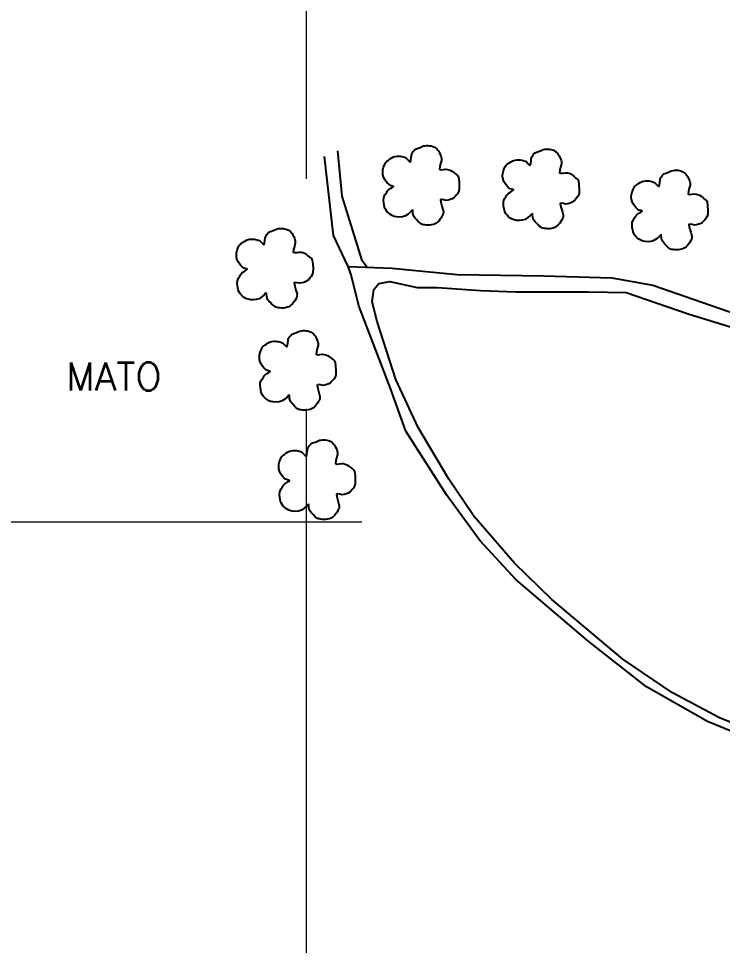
# Model space of a CAD drawing. Header units: inches. Extents: x 750803 to 752378, y 7807772 to 7810000.
# Drawn here: x 751399.4 to 751645.4, y 7809351.9 to 7809675.9 of the extents above; entities that cross this region are included whole.
import ezdxf

# ---------------------------------------------------------------- set-up
doc = ezdxf.new("R2010")
doc.units = ezdxf.units.IN
doc.header["$MEASUREMENT"] = 0
doc.linetypes.add('CONTINUO', pattern=[0])
for name, color, linetype, lineweight in [('0114000938', 1, 'Continuous', 25), ('0114000938004', 5, 'Continuous', 25), ('MALHA', 8, 'Continuous', 9), ('MATO', 3, 'Continuous', 25)]:
    doc.layers.add(name, color=color, linetype=linetype, lineweight=lineweight)
doc.layers.add('TEXTO', color=7, linetype='Continuous')
doc.styles.add('SIMPLEX', font='simplex', dxfattribs={"height": 0.2})

msp = doc.modelspace()

# ---------------------------------------------------------------- linework, layer by layer
at = {"layer": '0114000938', "linetype": 'CONTINUO', "flags": 128}
msp.add_lwpolyline([(752002.43, 7809226.71), (751983.92, 7809234.26), (751934.75, 7809260.77), (751900.1, 7809279.88), (751883.22, 7809289.06), (751869.15, 7809295.72), (751845.6, 7809305.2), (751811.1, 7809318.09), (751790.81, 7809325.19), (751752.6, 7809338.67), (751732.75, 7809346.08), (751725.94, 7809349.93), (751722.39, 7809354.37), (751710.84, 7809372.73), (751693.21, 7809404.43), (751688.77, 7809409.02), (751682.99, 7809412.27), (751665.96, 7809419.53), (751640.2, 7809430.19), (751618.87, 7809442.34), (751598.28, 7809458.48), (751573.26, 7809479.81), (751560.67, 7809493.43), (751548.97, 7809509.42), (751534.75, 7809531.64), (751529.27, 7809546.89), (751518.31, 7809575.47), (751515.65, 7809586.29), (751514.67, 7809589.28), (751529.86, 7809588.65), (751552.67, 7809586.43), (751583.03, 7809585.99), (751606.73, 7809585.25), (751621.09, 7809582.73), (751649.97, 7809572.66), (751673.22, 7809567.48), (751696.17, 7809562.59), (751715.13, 7809561.11), (751749.34, 7809554.44), (751785.77, 7809540.97), (751806.95, 7809529.56), (751827.68, 7809515.5), (751860.12, 7809489.28), (751903.51, 7809445.74), (751934.16, 7809414.5), (751974, 7809371.7), (752005.99, 7809340.3), (752009.1, 7809334.97), (752008.51, 7809326.82), (752004.95, 7809310.83), (752003.47, 7809289.21), (752003.32, 7809265.22), (752002.73, 7809240.34)], close=True, dxfattribs=at)
at = {"layer": '0114000938004', "linetype": 'CONTINUO', "flags": 128}
msp.add_lwpolyline([(751999.32, 7809305.2), (751997.84, 7809282.4), (751998.58, 7809262.25), (751997.84, 7809245.96), (751995.18, 7809238.71), (751993.25, 7809235.45), (751979.78, 7809241.37), (751950.3, 7809256.63), (751915.65, 7809276.03), (751892.84, 7809289.06), (751868.85, 7809299.57), (751844.71, 7809310.68), (751815.39, 7809320.16), (751777.77, 7809334.38), (751745.19, 7809345.93), (751726.39, 7809353.78), (751720.77, 7809362.15), (751706.24, 7809390.01), (751698.18, 7809404.27), (751693.09, 7809410.75), (751686.89, 7809414.17), (751670.05, 7809421.11), (751644.41, 7809431.48), (751627.93, 7809440.18), (751610.62, 7809451.94), (751585.82, 7809472.85), (751572.77, 7809485.53), (751558.51, 7809502.01), (751549.81, 7809514.88), (751539.07, 7809532.92), (751531.3, 7809549.77), (751524.73, 7809570.04), (751522.97, 7809576.89), (751523.62, 7809581.24), (751525.28, 7809583.28), (751529.17, 7809584.02), (751538.7, 7809581.89), (751545.83, 7809581.89), (751560.83, 7809580.87), (751573.32, 7809580.41), (751598.68, 7809580.32), (751611.73, 7809580.13), (751633.39, 7809572.63), (751653.48, 7809566.52), (751669.86, 7809562.45), (751693.28, 7809558.01), (751715.21, 7809555.51), (751736.41, 7809552.18), (751757.14, 7809546.25), (751772.6, 7809540.42), (751791.85, 7809531.91), (751810.64, 7809521.54), (751831.84, 7809506.45), (751847.67, 7809494.61), (751859.33, 7809483.68), (751892, 7809451.75), (751915.33, 7809428.61), (751945.5, 7809395.66), (751971.05, 7809369.65), (751992.98, 7809346.6), (752001.59, 7809336.98), (752004, 7809331.24), (752003.54, 7809325.41), (752001.31, 7809316.34)], close=True, dxfattribs=at)
at = {"layer": 'MALHA'}
for points in [[(751500, 7809619.91), (751500, 7809924.93)], [(751500, 7809215.27), (751500, 7809539.44)], [(750878.28, 7809500), (751519.38, 7809500)]]:
    msp.add_lwpolyline(points, dxfattribs=at)
at = {"layer": 'MATO', "color": 94, "linetype": 'CONTINUO'}
for points in [[(751537.02, 7809608.92, -314.99), (751536.37, 7809608.29, -314.99), (751535.55, 7809607.57, -314.99), (751534.62, 7809606.9, -314.99), (751533.59, 7809606.62, -314.99), (751532.56, 7809606.51, -314.99), (751531.56, 7809606.55, -314.99), (751530.75, 7809606.72, -314.99), (751530.03, 7809607.01, -314.99), (751529.38, 7809607.39, -314.99), (751528.79, 7809607.85, -314.99), (751528.27, 7809608.36, -314.99), (751527.84, 7809608.91, -314.99), (751527.55, 7809609.44, -314.99), (751527.34, 7809610.01, -314.99), (751527.2, 7809610.65, -314.99), (751527.07, 7809611.5, -314.99), (751527, 7809612.38, -314.99), (751527.03, 7809613.22, -314.99), (751527.24, 7809613.84, -314.99), (751527.53, 7809614.37, -314.99), (751527.86, 7809614.84, -314.99), (751528.11, 7809615.27, -314.99), (751528.39, 7809615.66, -314.99), (751528.74, 7809616.04, -314.99), (751529.41, 7809616.48, -314.99), (751530.05, 7809616.89, -314.99), (751530.5, 7809617.23, -314.99), (751530.3, 7809617.37, -314.99), (751529.89, 7809617.48, -314.99), (751529.38, 7809617.59, -314.99), (751529.02, 7809617.8, -314.99), (751528.66, 7809618.1, -314.99), (751528.28, 7809618.5, -314.99), (751527.8, 7809619.09, -314.99), (751527.35, 7809619.78, -314.99), (751526.98, 7809620.55, -314.99), (751526.78, 7809621.33, -314.99), (751526.7, 7809622.14, -314.99), (751526.74, 7809622.98, -314.99), (751526.98, 7809623.9, -314.99), (751527.31, 7809624.77, -314.99), (751527.68, 7809625.52, -314.99), (751527.97, 7809625.91, -314.99), (751528.28, 7809626.19, -314.99), (751528.67, 7809626.43, -314.99), (751529.21, 7809626.82, -314.99), (751529.82, 7809627.2, -314.99), (751530.46, 7809627.52, -314.99), (751531.1, 7809627.68, -314.99), (751531.73, 7809627.76, -314.99), (751532.34, 7809627.78, -314.99), (751532.88, 7809627.75, -314.99), (751533.39, 7809627.68, -314.99), (751533.85, 7809627.56, -314.99), (751534.26, 7809627.43, -314.99), (751534.65, 7809627.25, -314.99), (751535.04, 7809627.01, -314.99), (751535.51, 7809626.49, -314.99), (751535.96, 7809626.05, -314.99), (751536.35, 7809625.84, -314.99), (751536.54, 7809626.44, -314.99), (751536.66, 7809627.24, -314.99), (751536.74, 7809628.07, -314.99), (751536.82, 7809628.43, -314.99), (751536.92, 7809628.71, -314.99), (751537.07, 7809628.96, -314.99), (751537.33, 7809629.38, -314.99), (751537.66, 7809629.81, -314.99), (751538.04, 7809630.19, -314.99), (751538.5, 7809630.41, -314.99), (751538.99, 7809630.58, -314.99), (751539.5, 7809630.73, -314.99), (751539.96, 7809630.95, -314.99), (751540.43, 7809631.17, -314.99), (751540.91, 7809631.36, -314.99), (751541.44, 7809631.45, -314.99), (751541.97, 7809631.5, -314.99), (751542.51, 7809631.5, -314.99), (751543.03, 7809631.47, -314.99), (751543.53, 7809631.4, -314.99), (751544.01, 7809631.29, -314.99), (751544.46, 7809631.11, -314.99), (751544.86, 7809630.9, -314.99), (751545.24, 7809630.64, -314.99), (751545.57, 7809630.36, -314.99), (751545.87, 7809630.04, -314.99), (751546.15, 7809629.66, -314.99), (751546.44, 7809629.18, -314.99), (751546.71, 7809628.65, -314.99), (751546.94, 7809628.09, -314.99), (751547.13, 7809627.58, -314.99), (751547.24, 7809627.01, -314.99), (751547.26, 7809626.34, -314.99), (751546.94, 7809625.23, -314.99), (751546.65, 7809624.13, -314.99), (751546.53, 7809623.22, -314.99), (751547.1, 7809623.06, -314.99), (751547.87, 7809623.12, -314.99), (751548.72, 7809623.25, -314.99), (751549.35, 7809623.18, -314.99), (751549.95, 7809623.04, -314.99), (751550.52, 7809622.82, -314.99), (751551.13, 7809622.41, -314.99), (751551.71, 7809621.95, -314.99), (751552.23, 7809621.47, -314.99), (751552.62, 7809621.25, -314.99), (751552.93, 7809620.94, -314.99), (751553.17, 7809620.39, -314.99), (751553.36, 7809619.04, -314.99), (751553.46, 7809617.54, -314.99), (751553.43, 7809616.1, -314.99), (751553.17, 7809615.28, -314.99), (751552.81, 7809614.66, -314.99), (751552.37, 7809614.18, -314.99), (751551.97, 7809613.68, -314.99), (751551.51, 7809613.25, -314.99), (751550.98, 7809612.9, -314.99), (751550.28, 7809612.62, -314.99), (751549.53, 7809612.43, -314.99), (751548.78, 7809612.31, -314.99), (751547.97, 7809612.53, -314.99), (751547.29, 7809612.64, -314.99), (751546.85, 7809612.48, -314.99), (751547.08, 7809611.29, -314.99), (751547.48, 7809609.87, -314.99), (751547.88, 7809608.47, -314.99), (751547.85, 7809607.76, -314.99), (751547.68, 7809607.22, -314.99), (751547.4, 7809606.76, -314.99), (751547.07, 7809606.19, -314.99), (751546.67, 7809605.64, -314.99), (751546.25, 7809605.13, -314.99), (751545.85, 7809604.73, -314.99), (751545.43, 7809604.39, -314.99), (751544.97, 7809604.12, -314.99), (751544.4, 7809603.91, -314.99), (751543.79, 7809603.76, -314.99), (751543.16, 7809603.67, -314.99), (751542.54, 7809603.66, -314.99), (751541.93, 7809603.7, -314.99), (751541.36, 7809603.78, -314.99), (751540.89, 7809603.84, -314.99), (751540.45, 7809603.95, -314.99), (751540.01, 7809604.16, -314.99), (751539.49, 7809604.61, -314.99), (751538.96, 7809605.13, -314.99), (751538.47, 7809605.68, -314.99), (751538.05, 7809606.11, -314.99), (751537.7, 7809606.56, -314.99), (751537.42, 7809607.05, -314.99), (751537.27, 7809607.8, -314.99), (751537.18, 7809608.53, -314.99), (751537.1, 7809609.12, -314.99)], [(751578.91, 7809607.69, -314.99), (751578.26, 7809607.06, -314.99), (751577.44, 7809606.34, -314.99), (751576.5, 7809605.67, -314.99), (751575.48, 7809605.39, -314.99), (751574.44, 7809605.28, -314.99), (751573.45, 7809605.32, -314.99), (751572.64, 7809605.49, -314.99), (751571.91, 7809605.78, -314.99), (751571.27, 7809606.16, -314.99), (751570.67, 7809606.61, -314.99), (751570.15, 7809607.13, -314.99), (751569.73, 7809607.68, -314.99), (751569.43, 7809608.2, -314.99), (751569.23, 7809608.78, -314.99), (751569.09, 7809609.42, -314.99), (751568.95, 7809610.27, -314.99), (751568.89, 7809611.15, -314.99), (751568.92, 7809611.99, -314.99), (751569.13, 7809612.61, -314.99), (751569.42, 7809613.14, -314.99), (751569.75, 7809613.61, -314.99), (751570, 7809614.03, -314.99), (751570.28, 7809614.43, -314.99), (751570.63, 7809614.81, -314.99), (751571.3, 7809615.25, -314.99), (751571.93, 7809615.65, -314.99), (751572.39, 7809616, -314.99), (751572.19, 7809616.14, -314.99), (751571.78, 7809616.24, -314.99), (751571.27, 7809616.36, -314.99), (751570.91, 7809616.57, -314.99), (751570.54, 7809616.87, -314.99), (751570.16, 7809617.27, -314.99), (751569.69, 7809617.86, -314.99), (751569.24, 7809618.55, -314.99), (751568.86, 7809619.31, -314.99), (751568.66, 7809620.1, -314.99), (751568.58, 7809620.91, -314.99), (751568.63, 7809621.75, -314.99), (751568.87, 7809622.67, -314.99), (751569.19, 7809623.54, -314.99), (751569.57, 7809624.29, -314.99), (751569.85, 7809624.68, -314.99), (751570.17, 7809624.96, -314.99), (751570.55, 7809625.19, -314.99), (751571.1, 7809625.59, -314.99), (751571.7, 7809625.97, -314.99), (751572.35, 7809626.29, -314.99), (751572.99, 7809626.45, -314.99), (751573.62, 7809626.53, -314.99), (751574.23, 7809626.54, -314.99), (751574.77, 7809626.52, -314.99), (751575.27, 7809626.44, -314.99), (751575.74, 7809626.33, -314.99), (751576.15, 7809626.2, -314.99), (751576.54, 7809626.02, -314.99), (751576.93, 7809625.78, -314.99), (751577.4, 7809625.26, -314.99), (751577.85, 7809624.82, -314.99), (751578.23, 7809624.61, -314.99), (751578.42, 7809625.21, -314.99), (751578.54, 7809626.01, -314.99), (751578.62, 7809626.84, -314.99), (751578.71, 7809627.2, -314.99), (751578.81, 7809627.48, -314.99), (751578.96, 7809627.73, -314.99), (751579.22, 7809628.15, -314.99), (751579.55, 7809628.58, -314.99), (751579.93, 7809628.96, -314.99), (751580.39, 7809629.18, -314.99), (751580.88, 7809629.35, -314.99), (751581.38, 7809629.5, -314.99), (751581.85, 7809629.72, -314.99), (751582.32, 7809629.94, -314.99), (751582.8, 7809630.12, -314.99), (751583.32, 7809630.22, -314.99), (751583.86, 7809630.27, -314.99), (751584.39, 7809630.27, -314.99), (751584.92, 7809630.24, -314.99), (751585.42, 7809630.17, -314.99), (751585.9, 7809630.05, -314.99), (751586.34, 7809629.88, -314.99), (751586.75, 7809629.67, -314.99), (751587.13, 7809629.41, -314.99), (751587.45, 7809629.13, -314.99), (751587.75, 7809628.81, -314.99), (751588.03, 7809628.43, -314.99), (751588.33, 7809627.95, -314.99), (751588.6, 7809627.42, -314.99), (751588.83, 7809626.85, -314.99), (751589.02, 7809626.35, -314.99), (751589.13, 7809625.78, -314.99), (751589.14, 7809625.1, -314.99), (751588.82, 7809623.99, -314.99), (751588.53, 7809622.9, -314.99), (751588.42, 7809621.99, -314.99), (751588.99, 7809621.83, -314.99), (751589.75, 7809621.88, -314.99), (751590.6, 7809622.02, -314.99), (751591.23, 7809621.95, -314.99), (751591.83, 7809621.81, -314.99), (751592.41, 7809621.59, -314.99), (751593.02, 7809621.18, -314.99), (751593.6, 7809620.72, -314.99), (751594.11, 7809620.24, -314.99), (751594.51, 7809620.02, -314.99), (751594.82, 7809619.7, -314.99), (751595.06, 7809619.16, -314.99), (751595.25, 7809617.81, -314.99), (751595.34, 7809616.31, -314.99), (751595.31, 7809614.87, -314.99), (751595.06, 7809614.05, -314.99), (751594.7, 7809613.43, -314.99), (751594.26, 7809612.95, -314.99), (751593.85, 7809612.45, -314.99), (751593.39, 7809612.02, -314.99), (751592.86, 7809611.67, -314.99), (751592.16, 7809611.39, -314.99), (751591.42, 7809611.19, -314.99), (751590.66, 7809611.08, -314.99), (751589.86, 7809611.29, -314.99), (751589.18, 7809611.41, -314.99), (751588.73, 7809611.25, -314.99), (751588.97, 7809610.06, -314.99), (751589.37, 7809608.64, -314.99), (751589.76, 7809607.24, -314.99), (751589.73, 7809606.53, -314.99), (751589.56, 7809605.98, -314.99), (751589.29, 7809605.53, -314.99), (751588.95, 7809604.95, -314.99), (751588.56, 7809604.4, -314.99), (751588.13, 7809603.9, -314.99), (751587.74, 7809603.5, -314.99), (751587.32, 7809603.16, -314.99), (751586.86, 7809602.89, -314.99), (751586.29, 7809602.67, -314.99), (751585.67, 7809602.53, -314.99), (751585.04, 7809602.44, -314.99), (751584.42, 7809602.43, -314.99), (751583.82, 7809602.47, -314.99), (751583.25, 7809602.55, -314.99), (751582.78, 7809602.6, -314.99), (751582.34, 7809602.72, -314.99), (751581.9, 7809602.93, -314.99), (751581.37, 7809603.37, -314.99), (751580.85, 7809603.9, -314.99), (751580.35, 7809604.45, -314.99), (751579.94, 7809604.88, -314.99), (751579.58, 7809605.33, -314.99), (751579.3, 7809605.82, -314.99), (751579.16, 7809606.57, -314.99), (751579.06, 7809607.29, -314.99), (751578.98, 7809607.89, -314.99)], [(751623.87, 7809600.29, -314.99), (751623.22, 7809599.66, -314.99), (751622.41, 7809598.95, -314.99), (751621.47, 7809598.28, -314.99), (751620.45, 7809598, -314.99), (751619.41, 7809597.88, -314.99), (751618.41, 7809597.92, -314.99), (751617.6, 7809598.1, -314.99), (751616.88, 7809598.39, -314.99), (751616.24, 7809598.77, -314.99), (751615.64, 7809599.22, -314.99), (751615.12, 7809599.73, -314.99), (751614.69, 7809600.29, -314.99), (751614.4, 7809600.81, -314.99), (751614.19, 7809601.38, -314.99), (751614.06, 7809602.03, -314.99), (751613.92, 7809602.88, -314.99), (751613.85, 7809603.76, -314.99), (751613.88, 7809604.59, -314.99), (751614.1, 7809605.21, -314.99), (751614.39, 7809605.75, -314.99), (751614.72, 7809606.22, -314.99), (751614.96, 7809606.64, -314.99), (751615.24, 7809607.04, -314.99), (751615.59, 7809607.41, -314.99), (751616.27, 7809607.85, -314.99), (751616.9, 7809608.26, -314.99), (751617.35, 7809608.61, -314.99), (751617.16, 7809608.75, -314.99), (751616.75, 7809608.85, -314.99), (751616.23, 7809608.96, -314.99), (751615.87, 7809609.18, -314.99), (751615.51, 7809609.47, -314.99), (751615.13, 7809609.88, -314.99), (751614.66, 7809610.47, -314.99), (751614.21, 7809611.16, -314.99), (751613.83, 7809611.92, -314.99), (751613.63, 7809612.7, -314.99), (751613.55, 7809613.52, -314.99), (751613.6, 7809614.36, -314.99), (751613.83, 7809615.28, -314.99), (751614.16, 7809616.14, -314.99), (751614.53, 7809616.89, -314.99), (751614.82, 7809617.29, -314.99), (751615.14, 7809617.57, -314.99), (751615.52, 7809617.8, -314.99), (751616.06, 7809618.2, -314.99), (751616.67, 7809618.58, -314.99), (751617.31, 7809618.9, -314.99), (751617.95, 7809619.06, -314.99), (751618.59, 7809619.14, -314.99), (751619.2, 7809619.15, -314.99), (751619.74, 7809619.13, -314.99), (751620.24, 7809619.05, -314.99), (751620.7, 7809618.94, -314.99), (751621.11, 7809618.8, -314.99), (751621.5, 7809618.62, -314.99), (751621.89, 7809618.39, -314.99), (751622.37, 7809617.87, -314.99), (751622.81, 7809617.43, -314.99), (751623.2, 7809617.22, -314.99), (751623.39, 7809617.82, -314.99), (751623.51, 7809618.62, -314.99), (751623.59, 7809619.45, -314.99), (751623.67, 7809619.81, -314.99), (751623.78, 7809620.08, -314.99), (751623.92, 7809620.34, -314.99), (751624.18, 7809620.76, -314.99), (751624.51, 7809621.19, -314.99), (751624.9, 7809621.57, -314.99), (751625.35, 7809621.79, -314.99), (751625.84, 7809621.95, -314.99), (751626.35, 7809622.1, -314.99), (751626.82, 7809622.33, -314.99), (751627.29, 7809622.55, -314.99), (751627.77, 7809622.73, -314.99), (751628.29, 7809622.83, -314.99), (751628.83, 7809622.88, -314.99), (751629.36, 7809622.88, -314.99), (751629.88, 7809622.85, -314.99), (751630.39, 7809622.78, -314.99), (751630.87, 7809622.66, -314.99), (751631.31, 7809622.49, -314.99), (751631.72, 7809622.27, -314.99), (751632.09, 7809622.02, -314.99), (751632.42, 7809621.74, -314.99), (751632.72, 7809621.41, -314.99), (751633, 7809621.03, -314.99), (751633.3, 7809620.55, -314.99), (751633.57, 7809620.03, -314.99), (751633.8, 7809619.46, -314.99), (751633.98, 7809618.96, -314.99), (751634.09, 7809618.39, -314.99), (751634.11, 7809617.71, -314.99), (751633.79, 7809616.6, -314.99), (751633.5, 7809615.51, -314.99), (751633.39, 7809614.6, -314.99), (751633.95, 7809614.44, -314.99), (751634.72, 7809614.49, -314.99), (751635.57, 7809614.63, -314.99), (751636.2, 7809614.56, -314.99), (751636.8, 7809614.42, -314.99), (751637.38, 7809614.2, -314.99), (751637.99, 7809613.79, -314.99), (751638.56, 7809613.32, -314.99), (751639.08, 7809612.85, -314.99), (751639.47, 7809612.63, -314.99), (751639.79, 7809612.31, -314.99), (751640.02, 7809611.77, -314.99), (751640.22, 7809610.42, -314.99), (751640.31, 7809608.92, -314.99), (751640.28, 7809607.48, -314.99), (751640.03, 7809606.66, -314.99), (751639.66, 7809606.04, -314.99), (751639.23, 7809605.55, -314.99), (751638.82, 7809605.05, -314.99), (751638.36, 7809604.63, -314.99), (751637.83, 7809604.27, -314.99), (751637.13, 7809604, -314.99), (751636.38, 7809603.8, -314.99), (751635.63, 7809603.69, -314.99), (751634.82, 7809603.9, -314.99), (751634.15, 7809604.02, -314.99), (751633.7, 7809603.86, -314.99), (751633.93, 7809602.67, -314.99), (751634.33, 7809601.25, -314.99), (751634.73, 7809599.85, -314.99), (751634.7, 7809599.13, -314.99), (751634.53, 7809598.59, -314.99), (751634.26, 7809598.14, -314.99), (751633.92, 7809597.56, -314.99), (751633.53, 7809597.01, -314.99), (751633.1, 7809596.51, -314.99), (751632.71, 7809596.11, -314.99), (751632.29, 7809595.77, -314.99), (751631.82, 7809595.49, -314.99), (751631.25, 7809595.28, -314.99), (751630.64, 7809595.13, -314.99), (751630.01, 7809595.05, -314.99), (751629.39, 7809595.04, -314.99), (751628.78, 7809595.08, -314.99), (751628.21, 7809595.16, -314.99), (751627.75, 7809595.21, -314.99), (751627.3, 7809595.33, -314.99), (751626.87, 7809595.54, -314.99), (751626.34, 7809595.98, -314.99), (751625.82, 7809596.5, -314.99), (751625.32, 7809597.06, -314.99), (751624.9, 7809597.49, -314.99), (751624.55, 7809597.93, -314.99), (751624.27, 7809598.43, -314.99), (751624.13, 7809599.18, -314.99), (751624.03, 7809599.9, -314.99), (751623.95, 7809600.5, -314.99)], [(751485.89, 7809579.97, -314.99), (751485.24, 7809579.34, -314.99), (751484.43, 7809578.62, -314.99), (751483.49, 7809577.95, -314.99), (751482.47, 7809577.67, -314.99), (751481.43, 7809577.56, -314.99), (751480.44, 7809577.6, -314.99), (751479.62, 7809577.77, -314.99), (751478.9, 7809578.06, -314.99), (751478.26, 7809578.44, -314.99), (751477.66, 7809578.9, -314.99), (751477.14, 7809579.41, -314.99), (751476.71, 7809579.96, -314.99), (751476.42, 7809580.48, -314.99), (751476.21, 7809581.06, -314.99), (751476.08, 7809581.7, -314.99), (751475.94, 7809582.55, -314.99), (751475.88, 7809583.43, -314.99), (751475.9, 7809584.27, -314.99), (751476.12, 7809584.89, -314.99), (751476.41, 7809585.42, -314.99), (751476.74, 7809585.89, -314.99), (751476.98, 7809586.31, -314.99), (751477.26, 7809586.71, -314.99), (751477.61, 7809587.09, -314.99), (751478.29, 7809587.53, -314.99), (751478.92, 7809587.93, -314.99), (751479.37, 7809588.28, -314.99), (751479.18, 7809588.42, -314.99), (751478.77, 7809588.53, -314.99), (751478.25, 7809588.64, -314.99), (751477.89, 7809588.85, -314.99), (751477.53, 7809589.15, -314.99), (751477.15, 7809589.55, -314.99), (751476.68, 7809590.14, -314.99), (751476.23, 7809590.83, -314.99), (751475.85, 7809591.59, -314.99), (751475.65, 7809592.38, -314.99), (751475.57, 7809593.19, -314.99), (751475.62, 7809594.03, -314.99), (751475.86, 7809594.95, -314.99), (751476.18, 7809595.82, -314.99), (751476.55, 7809596.57, -314.99), (751476.84, 7809596.96, -314.99), (751477.16, 7809597.24, -314.99), (751477.54, 7809597.48, -314.99), (751478.08, 7809597.87, -314.99), (751478.69, 7809598.25, -314.99), (751479.33, 7809598.57, -314.99), (751479.97, 7809598.73, -314.99), (751480.61, 7809598.81, -314.99), (751481.22, 7809598.82, -314.99), (751481.76, 7809598.8, -314.99), (751482.26, 7809598.72, -314.99), (751482.72, 7809598.61, -314.99), (751483.13, 7809598.48, -314.99), (751483.53, 7809598.3, -314.99), (751483.91, 7809598.06, -314.99), (751484.39, 7809597.54, -314.99), (751484.83, 7809597.1, -314.99), (751485.22, 7809596.89, -314.99), (751485.41, 7809597.49, -314.99), (751485.53, 7809598.29, -314.99), (751485.61, 7809599.12, -314.99), (751485.69, 7809599.48, -314.99), (751485.8, 7809599.76, -314.99), (751485.94, 7809600.01, -314.99), (751486.21, 7809600.43, -314.99), (751486.53, 7809600.86, -314.99), (751486.92, 7809601.24, -314.99), (751487.37, 7809601.46, -314.99), (751487.87, 7809601.63, -314.99), (751488.37, 7809601.78, -314.99), (751488.84, 7809602, -314.99), (751489.31, 7809602.22, -314.99), (751489.79, 7809602.41, -314.99), (751490.31, 7809602.5, -314.99), (751490.85, 7809602.55, -314.99), (751491.38, 7809602.55, -314.99), (751491.9, 7809602.52, -314.99), (751492.41, 7809602.45, -314.99), (751492.89, 7809602.34, -314.99), (751493.33, 7809602.16, -314.99), (751493.74, 7809601.95, -314.99), (751494.11, 7809601.69, -314.99), (751494.44, 7809601.41, -314.99), (751494.74, 7809601.09, -314.99), (751495.02, 7809600.71, -314.99), (751495.32, 7809600.23, -314.99), (751495.59, 7809599.7, -314.99), (751495.82, 7809599.13, -314.99), (751496, 7809598.63, -314.99), (751496.11, 7809598.06, -314.99), (751496.13, 7809597.38, -314.99), (751495.81, 7809596.27, -314.99), (751495.52, 7809595.18, -314.99), (751495.41, 7809594.27, -314.99), (751495.97, 7809594.11, -314.99), (751496.74, 7809594.16, -314.99), (751497.59, 7809594.3, -314.99), (751498.22, 7809594.23, -314.99), (751498.82, 7809594.09, -314.99), (751499.4, 7809593.87, -314.99), (751500.01, 7809593.46, -314.99), (751500.58, 7809593, -314.99), (751501.1, 7809592.52, -314.99), (751501.49, 7809592.3, -314.99), (751501.81, 7809591.98, -314.99), (751502.04, 7809591.44, -314.99), (751502.24, 7809590.09, -314.99), (751502.33, 7809588.59, -314.99), (751502.3, 7809587.15, -314.99), (751502.05, 7809586.33, -314.99), (751501.68, 7809585.71, -314.99), (751501.25, 7809585.23, -314.99), (751500.84, 7809584.73, -314.99), (751500.38, 7809584.3, -314.99), (751499.85, 7809583.95, -314.99), (751499.15, 7809583.67, -314.99), (751498.41, 7809583.47, -314.99), (751497.65, 7809583.36, -314.99), (751496.84, 7809583.58, -314.99), (751496.17, 7809583.69, -314.99), (751495.72, 7809583.53, -314.99), (751495.95, 7809582.34, -314.99), (751496.35, 7809580.92, -314.99), (751496.75, 7809579.52, -314.99), (751496.72, 7809578.81, -314.99), (751496.55, 7809578.26, -314.99), (751496.28, 7809577.81, -314.99), (751495.94, 7809577.23, -314.99), (751495.55, 7809576.68, -314.99), (751495.12, 7809576.18, -314.99), (751494.73, 7809575.78, -314.99), (751494.31, 7809575.44, -314.99), (751493.84, 7809575.17, -314.99), (751493.27, 7809574.96, -314.99), (751492.66, 7809574.81, -314.99), (751492.03, 7809574.72, -314.99), (751491.41, 7809574.71, -314.99), (751490.8, 7809574.75, -314.99), (751490.23, 7809574.83, -314.99), (751489.77, 7809574.88, -314.99), (751489.33, 7809575, -314.99), (751488.89, 7809575.21, -314.99), (751488.36, 7809575.66, -314.99), (751487.84, 7809576.18, -314.99), (751487.34, 7809576.73, -314.99), (751486.92, 7809577.16, -314.99), (751486.57, 7809577.61, -314.99), (751486.29, 7809578.1, -314.99), (751486.15, 7809578.85, -314.99), (751486.05, 7809579.58, -314.99), (751485.97, 7809580.17, -314.99)], [(751493.9, 7809544.24, -314.99), (751493.25, 7809543.61, -314.99), (751492.43, 7809542.89, -314.99), (751491.5, 7809542.22, -314.99), (751490.48, 7809541.94, -314.99), (751489.44, 7809541.83, -314.99), (751488.44, 7809541.87, -314.99), (751487.63, 7809542.04, -314.99), (751486.91, 7809542.33, -314.99), (751486.27, 7809542.72, -314.99), (751485.67, 7809543.17, -314.99), (751485.15, 7809543.68, -314.99), (751484.72, 7809544.23, -314.99), (751484.43, 7809544.76, -314.99), (751484.22, 7809545.33, -314.99), (751484.08, 7809545.97, -314.99), (751483.95, 7809546.82, -314.99), (751483.88, 7809547.7, -314.99), (751483.91, 7809548.54, -314.99), (751484.12, 7809549.16, -314.99), (751484.41, 7809549.69, -314.99), (751484.74, 7809550.16, -314.99), (751484.99, 7809550.59, -314.99), (751485.27, 7809550.98, -314.99), (751485.62, 7809551.36, -314.99), (751486.3, 7809551.8, -314.99), (751486.93, 7809552.21, -314.99), (751487.38, 7809552.55, -314.99), (751487.18, 7809552.7, -314.99), (751486.78, 7809552.8, -314.99), (751486.26, 7809552.91, -314.99), (751485.9, 7809553.12, -314.99), (751485.54, 7809553.42, -314.99), (751485.16, 7809553.82, -314.99), (751484.68, 7809554.41, -314.99), (751484.24, 7809555.11, -314.99), (751483.86, 7809555.87, -314.99), (751483.66, 7809556.65, -314.99), (751483.58, 7809557.47, -314.99), (751483.63, 7809558.3, -314.99), (751483.86, 7809559.22, -314.99), (751484.19, 7809560.09, -314.99), (751484.56, 7809560.84, -314.99), (751484.85, 7809561.23, -314.99), (751485.17, 7809561.51, -314.99), (751485.55, 7809561.75, -314.99), (751486.09, 7809562.14, -314.99), (751486.7, 7809562.52, -314.99), (751487.34, 7809562.85, -314.99), (751487.98, 7809563, -314.99), (751488.62, 7809563.08, -314.99), (751489.22, 7809563.1, -314.99), (751489.77, 7809563.07, -314.99), (751490.27, 7809563, -314.99), (751490.73, 7809562.88, -314.99), (751491.14, 7809562.75, -314.99), (751491.53, 7809562.57, -314.99), (751491.92, 7809562.33, -314.99), (751492.39, 7809561.81, -314.99), (751492.84, 7809561.38, -314.99), (751493.23, 7809561.17, -314.99), (751493.42, 7809561.76, -314.99), (751493.54, 7809562.57, -314.99), (751493.62, 7809563.39, -314.99), (751493.7, 7809563.75, -314.99), (751493.8, 7809564.03, -314.99), (751493.95, 7809564.28, -314.99), (751494.21, 7809564.71, -314.99), (751494.54, 7809565.13, -314.99), (751494.93, 7809565.52, -314.99), (751495.38, 7809565.73, -314.99), (751495.87, 7809565.9, -314.99), (751496.38, 7809566.05, -314.99), (751496.84, 7809566.28, -314.99), (751497.31, 7809566.49, -314.99), (751497.79, 7809566.68, -314.99), (751498.32, 7809566.77, -314.99), (751498.85, 7809566.82, -314.99), (751499.39, 7809566.82, -314.99), (751499.91, 7809566.8, -314.99), (751500.41, 7809566.73, -314.99), (751500.9, 7809566.61, -314.99), (751501.34, 7809566.44, -314.99), (751501.75, 7809566.22, -314.99), (751502.12, 7809565.96, -314.99), (751502.45, 7809565.68, -314.99), (751502.75, 7809565.36, -314.99), (751503.03, 7809564.98, -314.99), (751503.33, 7809564.5, -314.99), (751503.6, 7809563.97, -314.99), (751503.83, 7809563.41, -314.99), (751504.01, 7809562.9, -314.99), (751504.12, 7809562.33, -314.99), (751504.14, 7809561.66, -314.99), (751503.82, 7809560.55, -314.99), (751503.53, 7809559.45, -314.99), (751503.41, 7809558.54, -314.99), (751503.98, 7809558.38, -314.99), (751504.75, 7809558.44, -314.99), (751505.6, 7809558.58, -314.99), (751506.23, 7809558.5, -314.99), (751506.83, 7809558.37, -314.99), (751507.4, 7809558.14, -314.99), (751508.02, 7809557.73, -314.99), (751508.59, 7809557.27, -314.99), (751509.11, 7809556.79, -314.99), (751509.5, 7809556.57, -314.99), (751509.82, 7809556.26, -314.99), (751510.05, 7809555.71, -314.99), (751510.24, 7809554.36, -314.99), (751510.34, 7809552.86, -314.99), (751510.31, 7809551.42, -314.99), (751510.05, 7809550.6, -314.99), (751509.69, 7809549.98, -314.99), (751509.25, 7809549.5, -314.99), (751508.85, 7809549, -314.99), (751508.39, 7809548.57, -314.99), (751507.86, 7809548.22, -314.99), (751507.16, 7809547.94, -314.99), (751506.41, 7809547.75, -314.99), (751505.66, 7809547.63, -314.99), (751504.85, 7809547.85, -314.99), (751504.17, 7809547.97, -314.99), (751503.73, 7809547.8, -314.99), (751503.96, 7809546.61, -314.99), (751504.36, 7809545.19, -314.99), (751504.76, 7809543.79, -314.99), (751504.73, 7809543.08, -314.99), (751504.56, 7809542.54, -314.99), (751504.29, 7809542.09, -314.99), (751503.95, 7809541.51, -314.99), (751503.55, 7809540.96, -314.99), (751503.13, 7809540.46, -314.99), (751502.74, 7809540.05, -314.99), (751502.32, 7809539.71, -314.99), (751501.85, 7809539.44, -314.99), (751501.28, 7809539.23, -314.99), (751500.67, 7809539.08, -314.99), (751500.04, 7809538.99, -314.99), (751499.42, 7809538.98, -314.99), (751498.81, 7809539.02, -314.99), (751498.24, 7809539.1, -314.99), (751497.77, 7809539.16, -314.99), (751497.33, 7809539.27, -314.99), (751496.89, 7809539.49, -314.99), (751496.37, 7809539.93, -314.99), (751495.84, 7809540.45, -314.99), (751495.35, 7809541, -314.99), (751494.93, 7809541.43, -314.99), (751494.58, 7809541.88, -314.99), (751494.3, 7809542.37, -314.99), (751494.15, 7809543.12, -314.99), (751494.06, 7809543.85, -314.99), (751493.98, 7809544.45, -314.99)], [(751500.68, 7809506.05, -314.99), (751500.03, 7809505.42, -314.99), (751499.21, 7809504.7, -314.99), (751498.27, 7809504.03, -314.99), (751497.25, 7809503.75, -314.99), (751496.21, 7809503.64, -314.99), (751495.22, 7809503.68, -314.99), (751494.41, 7809503.85, -314.99), (751493.68, 7809504.14, -314.99), (751493.04, 7809504.53, -314.99), (751492.44, 7809504.98, -314.99), (751491.92, 7809505.49, -314.99), (751491.5, 7809506.04, -314.99), (751491.21, 7809506.57, -314.99), (751491, 7809507.14, -314.99), (751490.86, 7809507.78, -314.99), (751490.72, 7809508.63, -314.99), (751490.66, 7809509.51, -314.99), (751490.69, 7809510.35, -314.99), (751490.9, 7809510.97, -314.99), (751491.19, 7809511.5, -314.99), (751491.52, 7809511.97, -314.99), (751491.77, 7809512.4, -314.99), (751492.05, 7809512.79, -314.99), (751492.4, 7809513.17, -314.99), (751493.07, 7809513.61, -314.99), (751493.7, 7809514.02, -314.99), (751494.16, 7809514.36, -314.99), (751493.96, 7809514.51, -314.99), (751493.55, 7809514.61, -314.99), (751493.04, 7809514.72, -314.99), (751492.68, 7809514.93, -314.99), (751492.31, 7809515.23, -314.99), (751491.93, 7809515.63, -314.99), (751491.46, 7809516.22, -314.99), (751491.01, 7809516.91, -314.99), (751490.64, 7809517.68, -314.99), (751490.43, 7809518.46, -314.99), (751490.35, 7809519.27, -314.99), (751490.4, 7809520.11, -314.99), (751490.64, 7809521.03, -314.99), (751490.96, 7809521.9, -314.99), (751491.34, 7809522.65, -314.99), (751491.62, 7809523.04, -314.99), (751491.94, 7809523.32, -314.99), (751492.32, 7809523.56, -314.99), (751492.87, 7809523.95, -314.99), (751493.47, 7809524.33, -314.99), (751494.12, 7809524.65, -314.99), (751494.76, 7809524.81, -314.99), (751495.39, 7809524.89, -314.99), (751496, 7809524.91, -314.99), (751496.54, 7809524.88, -314.99), (751497.04, 7809524.81, -314.99), (751497.51, 7809524.69, -314.99), (751497.92, 7809524.56, -314.99), (751498.31, 7809524.38, -314.99), (751498.7, 7809524.14, -314.99), (751499.17, 7809523.62, -314.99), (751499.62, 7809523.18, -314.99), (751500, 7809522.98, -314.99), (751500.19, 7809523.57, -314.99), (751500.31, 7809524.37, -314.99), (751500.39, 7809525.2, -314.99), (751500.48, 7809525.56, -314.99), (751500.58, 7809525.84, -314.99), (751500.73, 7809526.09, -314.99), (751500.99, 7809526.52, -314.99), (751501.32, 7809526.94, -314.99), (751501.7, 7809527.33, -314.99), (751502.16, 7809527.54, -314.99), (751502.65, 7809527.71, -314.99), (751503.15, 7809527.86, -314.99), (751503.62, 7809528.09, -314.99), (751504.09, 7809528.3, -314.99), (751504.57, 7809528.49, -314.99), (751505.1, 7809528.58, -314.99), (751505.63, 7809528.63, -314.99), (751506.16, 7809528.63, -314.99), (751506.69, 7809528.61, -314.99), (751507.19, 7809528.53, -314.99), (751507.67, 7809528.42, -314.99), (751508.11, 7809528.25, -314.99), (751508.52, 7809528.03, -314.99), (751508.9, 7809527.77, -314.99), (751509.22, 7809527.49, -314.99), (751509.53, 7809527.17, -314.99), (751509.81, 7809526.79, -314.99), (751510.1, 7809526.31, -314.99), (751510.37, 7809525.78, -314.99), (751510.6, 7809525.22, -314.99), (751510.79, 7809524.71, -314.99), (751510.9, 7809524.14, -314.99), (751510.91, 7809523.47, -314.99), (751510.59, 7809522.36, -314.99), (751510.3, 7809521.26, -314.99), (751510.19, 7809520.35, -314.99), (751510.76, 7809520.19, -314.99), (751511.53, 7809520.25, -314.99), (751512.37, 7809520.38, -314.99), (751513, 7809520.31, -314.99), (751513.6, 7809520.17, -314.99), (751514.18, 7809519.95, -314.99), (751514.79, 7809519.54, -314.99), (751515.37, 7809519.08, -314.99), (751515.88, 7809518.6, -314.99), (751516.28, 7809518.38, -314.99), (751516.59, 7809518.07, -314.99), (751516.83, 7809517.52, -314.99), (751517.02, 7809516.17, -314.99), (751517.11, 7809514.67, -314.99), (751517.08, 7809513.23, -314.99), (751516.83, 7809512.41, -314.99), (751516.47, 7809511.79, -314.99), (751516.03, 7809511.31, -314.99), (751515.63, 7809510.81, -314.99), (751515.17, 7809510.38, -314.99), (751514.63, 7809510.03, -314.99), (751513.94, 7809509.75, -314.99), (751513.19, 7809509.56, -314.99), (751512.43, 7809509.44, -314.99), (751511.63, 7809509.66, -314.99), (751510.95, 7809509.78, -314.99), (751510.5, 7809509.61, -314.99), (751510.74, 7809508.42, -314.99), (751511.14, 7809507, -314.99), (751511.53, 7809505.6, -314.99), (751511.5, 7809504.89, -314.99), (751511.34, 7809504.35, -314.99), (751511.06, 7809503.9, -314.99), (751510.72, 7809503.32, -314.99), (751510.33, 7809502.77, -314.99), (751509.9, 7809502.27, -314.99), (751509.51, 7809501.86, -314.99), (751509.09, 7809501.52, -314.99), (751508.63, 7809501.25, -314.99), (751508.06, 7809501.04, -314.99), (751507.44, 7809500.89, -314.99), (751506.81, 7809500.8, -314.99), (751506.19, 7809500.79, -314.99), (751505.59, 7809500.83, -314.99), (751505.02, 7809500.91, -314.99), (751504.55, 7809500.97, -314.99), (751504.11, 7809501.08, -314.99), (751503.67, 7809501.3, -314.99), (751503.14, 7809501.74, -314.99), (751502.62, 7809502.26, -314.99), (751502.13, 7809502.81, -314.99), (751501.71, 7809503.24, -314.99), (751501.36, 7809503.69, -314.99), (751501.07, 7809504.18, -314.99), (751500.93, 7809504.93, -314.99), (751500.83, 7809505.66, -314.99), (751500.75, 7809506.26, -314.99)]]:
    msp.add_polyline3d(points, dxfattribs=at)
at = {"layer": 'TEXTO', "color": 1}
for points in [[(751510.87, 7809629.61), (751512.45, 7809613.86), (751519.27, 7809591.64), (751521.28, 7809589.01)], [(751514.67, 7809589.28), (751509.49, 7809600.09), (751506.32, 7809627.69)]]:
    msp.add_lwpolyline(points, dxfattribs=at)

# ---------------------------------------------------------------- texts
at = {"layer": 'TEXTO', "linetype": 'Continuous', "style": 'SIMPLEX'}
msp.add_text('MATO', height=9.75, dxfattribs=at).set_placement((751416.02, 7809545.89))

doc.saveas('drawing.dxf')
